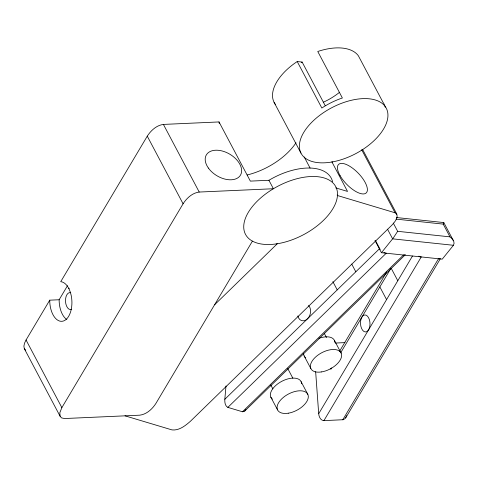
<?xml version="1.0" encoding="UTF-8"?>
<svg xmlns="http://www.w3.org/2000/svg" width="478" height="478" viewBox="0 0 478 478"><rect width="100%" height="100%" fill="white"/><g stroke="black" fill="none" stroke-linecap="round" stroke-linejoin="round"><path stroke-width="0.72" d="M443.829 222.658L443.226 224.11L449.977 236.855C452.439 238.636 455.367 242.149 453.461 245.25L442.252 259.148L381.444 252.713L374.979 240.506M225.992 385.949L224.821 399.291C224.678 402.123 224.977 405.995 227.863 407.387L242.585 411.791L244.563 411.217L404.938 255.109M346.652 415.639L345.301 418.411L343.276 419.714L323.917 420.628C320.523 420.503 318.898 416.661 318.701 413.715L315.647 371.729M245.859 409.377L244.766 411.032M393.269 223.035L397.654 231.316L393.28 238.008L381.444 252.713M67.482 285.725L59.141 299.754L49.736 300.172L26.051 340.001L24.563 343.096L23.9 346.126L24.3 348.635L60.108 416.266L61.543 417.892L64.53 418.537L139.767 415.179C146.662 414.318 152.285 409.078 155.906 403.438L252.426 241.133M49.736 300.172A19.849 11.072 87.4 0 0 60.778 321.294A19.849 11.072 87.4 0 0 71.927 302.544A19.849 11.072 87.4 0 0 60.736 281.679L147.272 136.164C150.899 130.518 156.515 125.278 163.41 124.417L219.02 121.938L250.353 181.114L268.923 180.284L273.398 188.738L199.218 192.048C192.323 192.909 186.707 198.143 183.08 203.789L61.859 407.626L59.816 412.783L60.108 416.266M339.47 351.426L386.684 272.03M331.672 367.935L330.913 369.201A5.67 3.585 30.7 0 1 330.585 368.43M340.736 352.686L390.705 268.666M318.701 413.715L412.466 256.041M323.917 420.628L421.267 256.925A5.718 3.005 38.9 0 1 418.871 256.16M342.774 419.786L438.493 258.753A5.772 3.035 38.9 0 0 440.268 258.461M345.749 417.802L440.136 259.088M453.425 245.286L392.623 238.851L387.521 229.213M443.154 222.993L443.698 222.551M214.55 304.821L277.276 243.762M224.821 399.291L379.699 248.536L375.672 240.93M227.863 407.387L386.242 253.221A5.718 3.005 38.9 0 1 383.846 252.45M242.466 411.761L403.468 255.043A5.718 3.005 38.9 0 0 405.284 254.72M68.689 288.282L69.274 288.258M335.305 343.049L344.961 342.618M275.537 104.622A48.2 25.902 -27.9 0 1 297.226 61.543L302.132 62.062L325.213 105.65M396.304 217.526L443.805 222.563L453.419 240.715M396.065 219.115L443.226 224.11M397.654 231.316L449.977 236.855M335.759 187.902L347.542 191.433L331.875 161.845M125.021 415.836L171.99 429.907C179.095 430.738 185.416 425.677 190.447 421.243L391.201 225.825C394.075 222.945 400.492 215.936 395.055 212.782L337.462 195.52L337.181 194.994M25.734 350.26L24.3 348.635M362.527 149.321L396.955 214.347M361.679 149.745L395.055 212.782M297.226 61.543L321.843 108.034A48.2 25.902 -27.9 0 1 342.373 97.99L317.756 51.493A48.2 25.902 -27.9 0 1 358.369 55.789L382.986 102.286A48.2 25.902 -27.9 0 1 385.256 107.209M391.404 268.66L397.792 280.717M379.855 286.914L386.565 299.592M304.223 156.975L310.097 168.071M274.103 102.37L300.955 153.091M351.73 264.077L355.811 271.785M332.861 281.638L337.223 289.883M334.415 340.39L341.131 353.069M324.448 333.692L326.486 337.534M304.145 355.913L310.855 368.592M301.116 381.683L307.826 394.362M163.41 124.417L199.218 192.048M287.762 368.58L292.847 378.188M147.272 136.164L183.08 203.789M270.817 385.041L272.854 388.883M270.847 397.2L277.557 409.885M26.051 340.001L61.859 407.626M219.02 121.938L219.253 123.455M272.43 399.124A17.011 9.142 -27.9 0 1 281.769 381.325A17.011 9.142 -27.9 0 1 301.606 383.768M318.928 338.328A17.011 9.142 -27.9 0 1 334.905 342.481M305.735 357.837A17.011 9.142 -27.9 0 1 303.649 353.822M66.854 319.603A19.849 11.072 87.4 0 1 59.141 299.754M71.67 309.308A8.508 4.744 87.4 0 1 65.504 301.463A8.508 4.744 87.4 0 1 70.732 292.685M268.923 180.284A51.038 27.425 -27.9 0 1 332.586 181.765M295.996 142.791A51.038 27.425 -27.9 0 1 247.144 174.99M380.213 249.379A5.718 3.005 38.9 0 1 379.675 248.536M308.561 305.526A8.508 6.298 -73.3 0 1 307.479 318.832A8.508 6.298 -73.3 0 1 297.842 315.964M339.601 92.26A42.53 22.854 -27.9 0 1 323.236 102.292M301.236 62.612A42.53 22.854 -27.9 0 1 302.132 62.062M288.27 413.207A17.011 9.142 -27.9 0 0 307.886 394.493A17.011 9.142 -27.9 0 0 281.918 398.67A17.011 9.142 -27.9 0 0 288.27 413.207M321.575 371.914A17.011 9.142 -27.9 0 0 341.19 353.2A17.011 9.142 -27.9 0 0 315.217 357.377A17.011 9.142 -27.9 0 0 321.575 371.914M276.332 243.905A51.038 27.425 -27.9 0 0 336.44 188.195A51.038 27.425 -27.9 0 0 259.07 199.41A51.038 27.425 -27.9 0 0 276.332 243.905M208.396 168.065A19.849 12.559 30.7 0 0 239.866 176.029A19.849 12.559 30.7 0 0 221.971 150.929A19.849 12.559 30.7 0 0 208.396 168.065M340.091 175.665A19.849 8.012 45.8 0 0 365.969 193.142A19.849 8.012 45.8 0 0 351.193 167.192A19.849 8.012 45.8 0 0 340.091 175.665M361.135 318.79A8.508 4.744 87.4 0 0 365.246 331.941A8.508 4.744 87.4 0 0 369.375 319.621A8.508 4.744 87.4 0 0 361.135 318.79M332.497 161.893A48.2 25.902 -27.9 0 0 386.355 108.363A48.2 25.902 -27.9 0 0 312.116 121.926A48.2 25.902 -27.9 0 0 332.497 161.893"/></g></svg>
